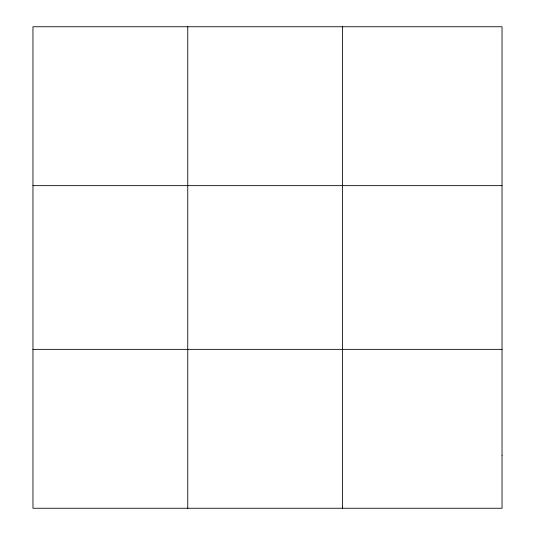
<?xml version="1.0" encoding="UTF-8"?>
<svg xmlns="http://www.w3.org/2000/svg" width="535" height="535" viewBox="0 0 535 535"><rect width="100%" height="100%" fill="white"/><g stroke="black" fill="none" stroke-linecap="round" stroke-linejoin="round"><path stroke-width="0.8" d="M187.758 508.25L187.758 26.75M342.554 508.25L342.554 26.75M32.963 185.645L502.037 185.645M32.963 349.355L502.037 349.355M502.037 455.285L502.037 508.25L32.963 508.25L32.963 26.75L502.037 26.75L502.037 455.285"/></g></svg>
